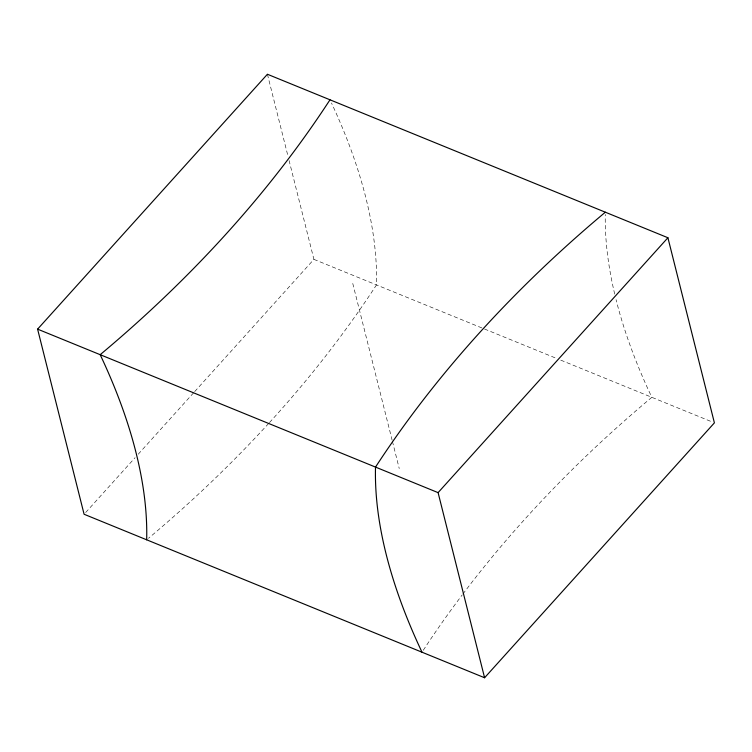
<?xml version="1.0" encoding="UTF-8"?>
<svg xmlns="http://www.w3.org/2000/svg" width="752" height="752" viewBox="0 0 752 752"><rect width="100%" height="100%" fill="white"/><g stroke="black" fill="none" stroke-linecap="round" stroke-linejoin="round"><path stroke-width="0.56" stroke-dasharray="3.76 2.82" d="M85.662 512.516L135.078 457.705M138.218 454.227L193.903 392.459M194.693 391.595L313.913 259.365L289.097 160.561M313.913 259.365L556.433 358.366M560.766 360.142L712.238 421.975M352.754 283.448L392.121 440.164M392.403 441.302L399.246 468.552M267.411 74.251L287.95 156.021M423.244 650.301A1239.728 870.478 -14.1 0 1 462.142 595.011M462.847 594.089A1239.728 870.478 -14.1 0 1 651.824 397.31A577.489 284.077 42 0 1 616.057 299.644M269.46 422.577A1239.728 870.478 -14.1 0 0 376.489 284.905A577.489 284.077 42 0 0 331.472 102.958M268.68 423.423A1239.728 870.478 -14.1 0 1 148.454 538.31M614.713 294.107A577.489 284.077 42 0 1 605.275 214.452"/><path stroke-width="1.13" d="M37.6 329.141L267.411 74.251L667.908 237.745L714.4 422.859L484.589 677.749L84.092 514.255L37.6 329.141L438.087 492.635L484.589 677.749M438.087 492.635L667.908 237.745M422.013 652.2A577.489 284.077 42 0 1 375.511 467.095A1239.728 870.478 -14.1 0 1 605.332 212.205M146.668 539.795A577.489 284.077 42 0 0 100.176 354.69A1239.728 870.478 -14.1 0 0 329.987 99.8"/></g></svg>
